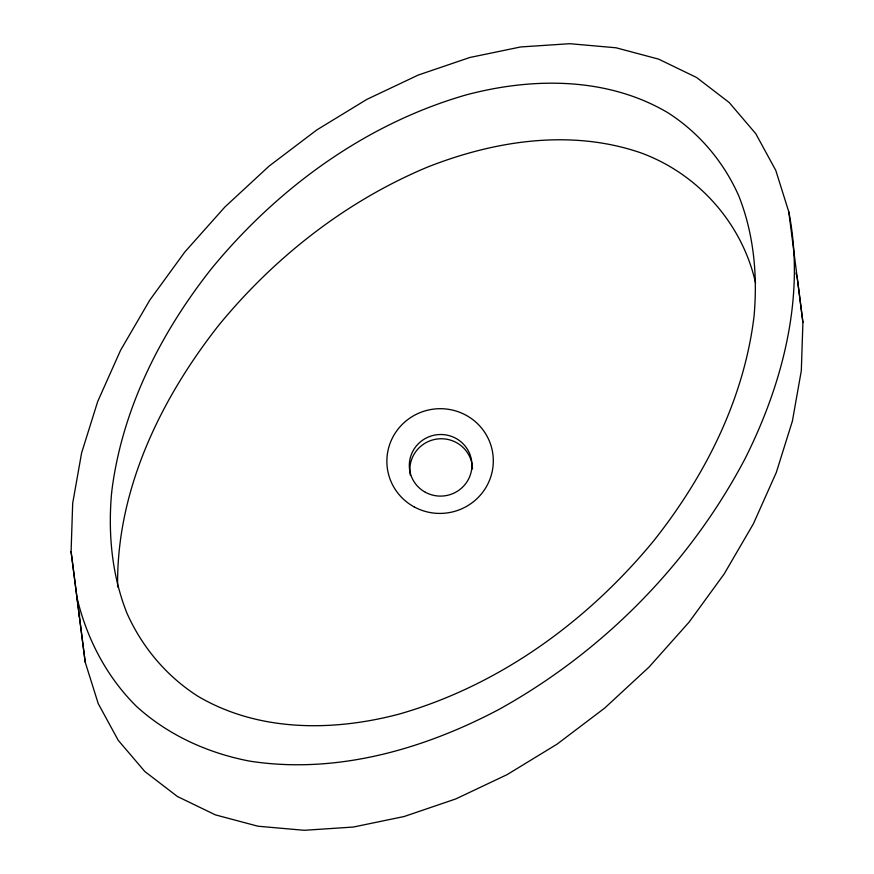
<?xml version="1.0" encoding="UTF-8"?>
<svg xmlns="http://www.w3.org/2000/svg" width="874" height="874" viewBox="0 0 874 874"><rect width="100%" height="100%" fill="white"/><g stroke="black" fill="none" stroke-linecap="round" stroke-linejoin="round"><path stroke-width="1.31" d="M71.089 551.658L72.684 503.293L81.61 452.907L97.691 401.537L120.59 350.234L149.847 300.022L184.862 251.941L224.924 206.963L269.214 166.005L316.847 129.909L366.84 99.396L418.165 75.088L469.797 57.498L520.675 46.956L569.761 43.7L616.061 47.786L658.635 59.137L696.611 77.513L729.222 102.542L755.791 133.722L775.784 170.408L788.796 211.858L802.911 322.342L801.316 370.707L792.39 421.093L776.309 472.463L753.41 523.766L724.153 573.978L689.138 622.059L649.076 667.037L604.786 707.995L557.153 744.091L507.16 774.604L455.835 798.912L404.203 816.502L353.325 827.044L304.239 830.3L257.939 826.214L215.365 814.863L177.389 796.487L144.778 771.458L118.209 740.278L98.216 703.592L85.204 662.142L71.089 551.658L85.204 662.142M79.436 616.76L79.523 614.072M117.629 586.967C116.187 490.565 160.357 399.385 218.915 325.041C274.698 257.12 345.733 201.381 427.004 167.305C494.542 140.528 571.432 128.653 641.472 153.07C698.424 174.145 742.234 223.613 755.573 282.914M795.919 273.081L797.143 276.96L802.911 322.342M76.857 597.04C86.548 638.162 106.311 676.487 136.442 706.356C168.125 735.165 207.75 753.06 249.593 761.112C335.747 774.517 422.95 749.608 498.825 709.502C602.841 651.884 689.63 563.927 745.074 458.664C782.995 383.074 805.478 296.264 788.796 211.858M410.419 475.5A31.322 30.798 -7.3 0 1 437.961 438.923A31.322 30.798 -7.3 0 1 472.473 468.945M111.621 492.608C107.961 533.413 111.752 574.895 126.949 613.187C142.025 647.044 166.344 675.984 197.568 696.043C258.376 732.117 333.256 731.702 399.855 713.894C500.332 684.91 588.016 620.715 653.992 540.471C705.285 475.674 744.025 399.047 754.044 316.29C757.703 275.485 753.912 234.003 738.705 195.71C723.639 161.854 699.309 132.914 668.097 112.855C607.277 76.781 532.408 77.196 465.798 95.004C365.332 123.988 277.637 188.183 211.672 268.427C160.379 333.223 121.639 409.851 111.621 492.608M414.178 506.909A53.238 52.353 -7.3 0 0 493.307 460.03A53.238 52.353 -7.3 0 0 412.768 416.232A53.238 52.353 -7.3 0 0 414.178 506.909M425.387 492.281A31.322 30.798 -7.3 0 0 471.927 464.706A31.322 30.798 -7.3 0 0 424.556 438.934A31.322 30.798 -7.3 0 0 425.387 492.281"/></g></svg>
